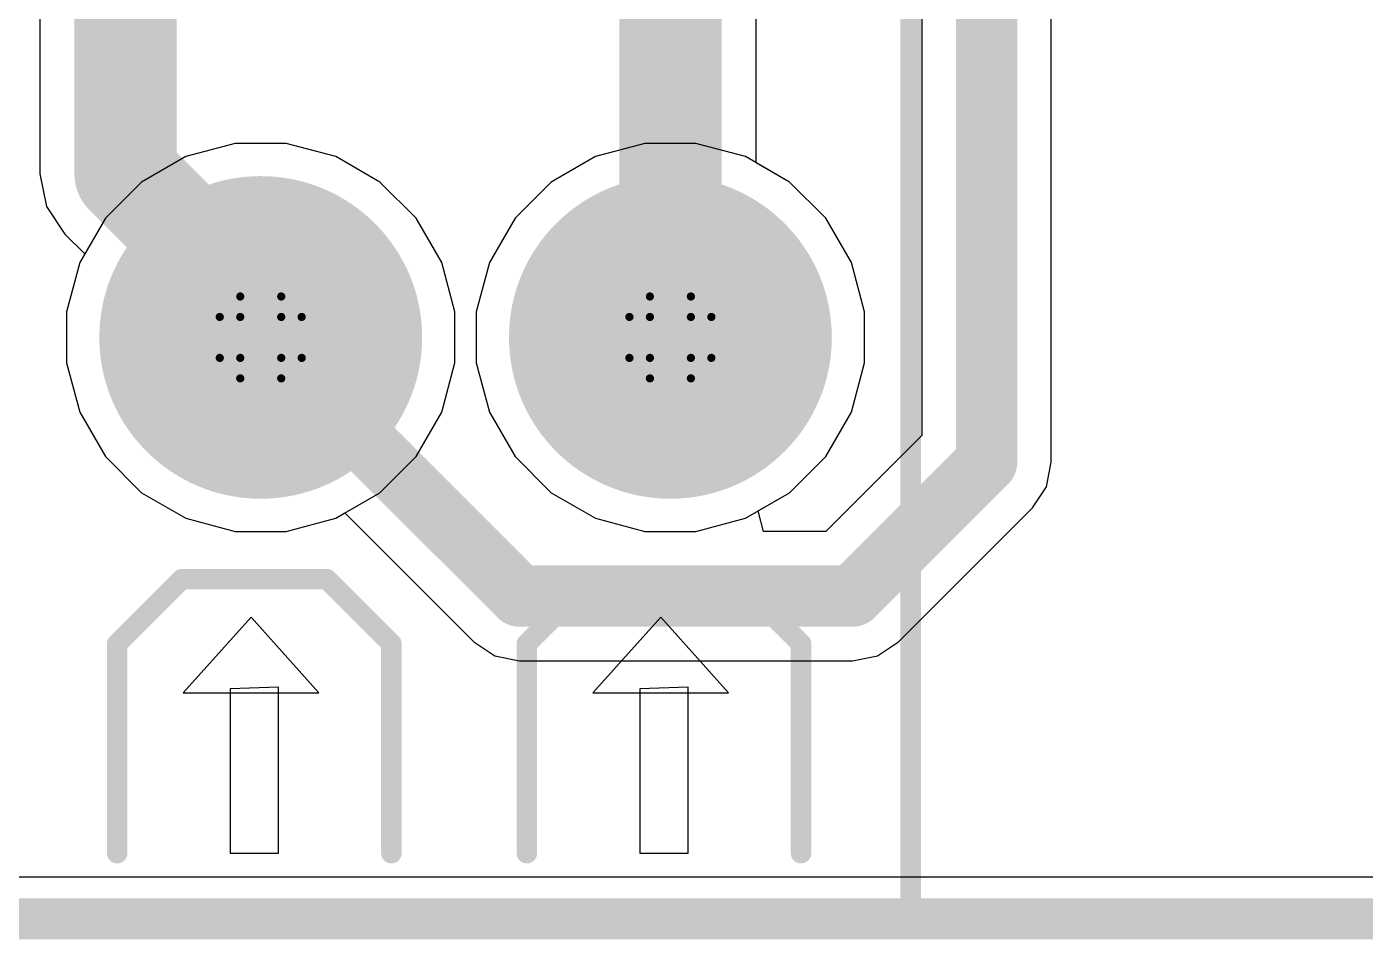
# Model space of a CAD drawing. Header units: inches. Extents: x -6 to 198, y 0 to 119.
# Drawn here: x 29.99 to 38.29, y -0.13 to 5.53 of the extents above; entities that cross this region are included whole.
import ezdxf

# ---------------------------------------------------------------- set-up
doc = ezdxf.new("R2010")
doc.units = ezdxf.units.IN
for name, color, linetype in [('Board Outline', 216, 'Continuous'), ('Bottom Layer', 5, 'Continuous'), ('Bottom Solder', 6, 'Continuous'), ('Drill Drawing', 1, 'Continuous'), ('Multi-Layer', 9, 'Continuous'), ('Pad Holes', 156, 'Continuous'), ('Top Layer', 1, 'Continuous'), ('Top Overlay', 2, 'Continuous'), ('Top Solder', 216, 'Continuous')]:
    doc.layers.add(name, color=color, linetype=linetype)

# ---------------------------------------------------------------- blocks, each defined once
blk = doc.blocks.new('MX128_2_54_04P_GN01_C__Y_A_81')
at = {"layer": 'Bottom Layer'}
h = blk.add_hatch(color=5, dxfattribs=at)
edge = h.paths.add_edge_path()
edge.add_arc((1.27, 0), 0.95, 0, 360)
h = blk.add_hatch(color=5, dxfattribs=at)
edge = h.paths.add_edge_path()
edge.add_arc((3.81, 0), 0.95, 0, 360)
at = {"layer": 'Bottom Solder'}
h = blk.add_hatch(color=6, dxfattribs=at)
edge = h.paths.add_edge_path()
edge.add_arc((1.27, 0), 1.0008, 0, 360)
h = blk.add_hatch(color=6, dxfattribs=at)
edge = h.paths.add_edge_path()
edge.add_arc((3.81, 0), 1.0008, 0, 360)
at = {"layer": 'Multi-Layer'}
h = blk.add_hatch(color=9, dxfattribs=at)
edge = h.paths.add_edge_path()
edge.add_arc((1.27, 0), 0.95, 0, 360)
h = blk.add_hatch(color=9, dxfattribs=at)
edge = h.paths.add_edge_path()
edge.add_arc((3.81, 0), 0.95, 0, 360)
at = {"layer": 'Pad Holes'}
h = blk.add_hatch(color=7, dxfattribs=at)
edge = h.paths.add_edge_path()
edge.add_arc((1.27, 0), 0.65, 0, 360)
h = blk.add_hatch(color=7, dxfattribs=at)
edge = h.paths.add_edge_path()
edge.add_arc((3.81, 0), 0.65, 0, 360)
at = {"layer": 'Top Layer'}
h = blk.add_hatch(color=1, dxfattribs=at)
edge = h.paths.add_edge_path()
edge.add_arc((1.27, 0), 0.95, 0, 360)
h = blk.add_hatch(color=1, dxfattribs=at)
edge = h.paths.add_edge_path()
edge.add_arc((3.81, 0), 0.95, 0, 360)
at = {"layer": 'Top Solder'}
h = blk.add_hatch(color=216, dxfattribs=at)
edge = h.paths.add_edge_path()
edge.add_arc((1.27, 0), 1.0008, 0, 360)
h = blk.add_hatch(color=216, dxfattribs=at)
edge = h.paths.add_edge_path()
edge.add_arc((3.81, 0), 1.0008, 0, 360)
at = {"layer": 'Top Overlay'}
for p, q in [((1.21, -1.735), (0.79, -2.205)), ((1.63, -2.205), (1.21, -1.735)), ((3.75, -1.735), (3.33, -2.205)), ((4.17, -2.205), (3.75, -1.735)), ((0.79, -2.205), (1.63, -2.205)), ((1.38, -2.17), (1.08, -2.18)), ((1.08, -2.18), (1.08, -3.2)), ((1.38, -3.2), (1.38, -2.17)), ((3.33, -2.205), (4.17, -2.205)), ((3.92, -2.17), (3.62, -2.18)), ((3.62, -2.18), (3.62, -3.2)), ((3.92, -3.2), (3.92, -2.17)), ((1.08, -3.2), (1.38, -3.2)), ((3.62, -3.2), (3.92, -3.2))]:
    blk.add_line(p, q, dxfattribs=at)
for points in [[(5.3, -3.6, 0.127, 0.127, 0), (5.3, 2.7, 0.127, 0.127, 0)], [(0.38, -1.9, 0.127, 0.127, 0), (0.78, -1.5, 0.127, 0.127, 0)], [(0.78, -1.5, 0.127, 0.127, 0), (1.68, -1.5, 0.127, 0.127, 0)], [(1.68, -1.5, 0.127, 0.127, 0), (2.08, -1.9, 0.127, 0.127, 0)], [(2.92, -1.9, 0.127, 0.127, 0), (3.32, -1.5, 0.127, 0.127, 0)], [(3.32, -1.5, 0.127, 0.127, 0), (4.22, -1.5, 0.127, 0.127, 0)], [(4.22, -1.5, 0.127, 0.127, 0), (4.62, -1.9, 0.127, 0.127, 0)], [(0.38, -3.2, 0.127, 0.127, 0), (0.38, -1.9, 0.127, 0.127, 0)], [(2.08, -3.2, 0.127, 0.127, 0), (2.08, -1.9, 0.127, 0.127, 0)], [(2.92, -3.2, 0.127, 0.127, 0), (2.92, -1.9, 0.127, 0.127, 0)], [(4.62, -3.2, 0.127, 0.127, 0), (4.62, -1.9, 0.127, 0.127, 0)], [(-5.3, -3.6, 0.127, 0.127, 0), (5.3, -3.6, 0.127, 0.127, 0)]]:
    blk.add_lwpolyline(points, format="xyseb", dxfattribs=at)
for points in [[(0.7482, -1.5, 0.0635, 0.0635, 1), (0.8117, -1.5, 0.0635, 0.0635, 1)], [(0.7482, -1.5, 0.0635, 0.0635, 1), (0.8117, -1.5, 0.0635, 0.0635, 1)], [(1.6483, -1.5, 0.0635, 0.0635, 1), (1.7118, -1.5, 0.0635, 0.0635, 1)], [(1.6483, -1.5, 0.0635, 0.0635, 1), (1.7118, -1.5, 0.0635, 0.0635, 1)], [(3.2882, -1.5, 0.0635, 0.0635, 1), (3.3517, -1.5, 0.0635, 0.0635, 1)], [(3.2882, -1.5, 0.0635, 0.0635, 1), (3.3517, -1.5, 0.0635, 0.0635, 1)], [(4.1883, -1.5, 0.0635, 0.0635, 1), (4.2518, -1.5, 0.0635, 0.0635, 1)], [(4.1883, -1.5, 0.0635, 0.0635, 1), (4.2518, -1.5, 0.0635, 0.0635, 1)], [(0.3483, -1.9, 0.0635, 0.0635, 1), (0.4118, -1.9, 0.0635, 0.0635, 1)], [(0.3483, -1.9, 0.0635, 0.0635, 1), (0.4118, -1.9, 0.0635, 0.0635, 1)], [(2.0483, -1.9, 0.0635, 0.0635, 1), (2.1118, -1.9, 0.0635, 0.0635, 1)], [(2.0483, -1.9, 0.0635, 0.0635, 1), (2.1118, -1.9, 0.0635, 0.0635, 1)], [(2.8883, -1.9, 0.0635, 0.0635, 1), (2.9518, -1.9, 0.0635, 0.0635, 1)], [(2.8883, -1.9, 0.0635, 0.0635, 1), (2.9518, -1.9, 0.0635, 0.0635, 1)], [(4.5883, -1.9, 0.0635, 0.0635, 1), (4.6518, -1.9, 0.0635, 0.0635, 1)], [(4.5883, -1.9, 0.0635, 0.0635, 1), (4.6518, -1.9, 0.0635, 0.0635, 1)], [(0.3483, -3.2, 0.0635, 0.0635, 1), (0.4118, -3.2, 0.0635, 0.0635, 1)], [(2.0483, -3.2, 0.0635, 0.0635, 1), (2.1118, -3.2, 0.0635, 0.0635, 1)], [(2.8883, -3.2, 0.0635, 0.0635, 1), (2.9518, -3.2, 0.0635, 0.0635, 1)], [(4.5883, -3.2, 0.0635, 0.0635, 1), (4.6518, -3.2, 0.0635, 0.0635, 1)], [(5.2682, -3.6, 0.0635, 0.0635, 1), (5.3317, -3.6, 0.0635, 0.0635, 1)], [(5.2682, -3.6, 0.0635, 0.0635, 1), (5.3317, -3.6, 0.0635, 0.0635, 1)]]:
    blk.add_lwpolyline(points, format="xyseb", close=True, dxfattribs=at)

msp = doc.modelspace()

# ---------------------------------------------------------------- linework, layer by layer
at = {"layer": 'Board Outline'}
msp.add_lwpolyline([(0, 0, 0.254, 0.254, 0), (70, 0, 0.254, 0.254, 0)], format="xyseb", dxfattribs=at)
at = {"layer": 'Bottom Layer'}
for p, q in [((31.2867, 4.8108), (30.9805, 4.7287)), ((31.6037, 4.8108), (31.2867, 4.8108)), ((31.9099, 4.7287), (31.6037, 4.8108)), ((33.8267, 4.8108), (33.5205, 4.7287)), ((34.1437, 4.8108), (33.8267, 4.8108)), ((34.4499, 4.7287), (34.1437, 4.8108)), ((30.9805, 4.7287), (30.7059, 4.5702)), ((32.1845, 4.5702), (31.9099, 4.7287)), ((33.5205, 4.7287), (33.2459, 4.5702)), ((34.7245, 4.5702), (34.4499, 4.7287)), ((30.7059, 4.5702), (30.4818, 4.3461)), ((32.4086, 4.3461), (32.1845, 4.5702)), ((33.2459, 4.5702), (33.0218, 4.3461)), ((34.9486, 4.3461), (34.7245, 4.5702)), ((30.4818, 4.3461), (30.3233, 4.0715)), ((32.5671, 4.0715), (32.4086, 4.3461)), ((33.0218, 4.3461), (32.8633, 4.0715)), ((35.1071, 4.0715), (34.9486, 4.3461)), ((30.3233, 4.0715), (30.2412, 3.7653)), ((32.6492, 3.7653), (32.5671, 4.0715)), ((32.8633, 4.0715), (32.7812, 3.7653)), ((35.1892, 3.7653), (35.1071, 4.0715)), ((30.2412, 3.7653), (30.2412, 3.4483)), ((32.6492, 3.4483), (32.6492, 3.7653)), ((32.7812, 3.7653), (32.7812, 3.4483)), ((35.1892, 3.4483), (35.1892, 3.7653)), ((30.2412, 3.4483), (30.3233, 3.1421)), ((32.5671, 3.1421), (32.6492, 3.4483)), ((32.7812, 3.4483), (32.8633, 3.1421)), ((35.1071, 3.1421), (35.1892, 3.4483)), ((30.3233, 3.1421), (30.4818, 2.8675)), ((32.4086, 2.8675), (32.5671, 3.1421)), ((32.8633, 3.1421), (33.0218, 2.8675)), ((34.9486, 2.8675), (35.1071, 3.1421)), ((30.4818, 2.8675), (30.7059, 2.6434)), ((32.1845, 2.6434), (32.4086, 2.8675)), ((33.0218, 2.8675), (33.2459, 2.6434)), ((34.7245, 2.6434), (34.9486, 2.8675)), ((30.7059, 2.6434), (30.9805, 2.4849)), ((31.9099, 2.4849), (32.1845, 2.6434)), ((33.2459, 2.6434), (33.5205, 2.4849)), ((34.4499, 2.4849), (34.7245, 2.6434)), ((30.9805, 2.4849), (31.2867, 2.4028)), ((31.6037, 2.4028), (31.9099, 2.4849)), ((33.5205, 2.4849), (33.8267, 2.4028)), ((34.1437, 2.4028), (34.4499, 2.4849)), ((31.2867, 2.4028), (31.6037, 2.4028)), ((33.8267, 2.4028), (34.1437, 2.4028)), ((65.729, 0.259), (4.271, 0.259))]:
    msp.add_line(p, q, dxfattribs=at)
at = {"layer": 'Drill Drawing'}
for points in [[(31.3182, 3.7338, 0.0508, 0.0508, 0), (31.3182, 3.8608, 0.0508, 0.0508, 0)], [(31.3182, 3.8608, 0.0508, 0.0508, 0), (31.5722, 3.8608, 0.0508, 0.0508, 0)], [(31.5722, 3.7338, 0.0508, 0.0508, 0), (31.5722, 3.8608, 0.0508, 0.0508, 0)], [(33.8582, 3.7338, 0.0508, 0.0508, 0), (33.8582, 3.8608, 0.0508, 0.0508, 0)], [(33.8582, 3.8608, 0.0508, 0.0508, 0), (34.1122, 3.8608, 0.0508, 0.0508, 0)], [(34.1122, 3.7338, 0.0508, 0.0508, 0), (34.1122, 3.8608, 0.0508, 0.0508, 0)], [(31.1912, 3.4798, 0.0508, 0.0508, 0), (31.1912, 3.7338, 0.0508, 0.0508, 0)], [(31.1912, 3.7338, 0.0508, 0.0508, 0), (31.3182, 3.7338, 0.0508, 0.0508, 0)], [(31.5722, 3.7338, 0.0508, 0.0508, 0), (31.6992, 3.7338, 0.0508, 0.0508, 0)], [(31.6992, 3.4798, 0.0508, 0.0508, 0), (31.6992, 3.7338, 0.0508, 0.0508, 0)], [(33.7312, 3.4798, 0.0508, 0.0508, 0), (33.7312, 3.7338, 0.0508, 0.0508, 0)], [(33.7312, 3.7338, 0.0508, 0.0508, 0), (33.8582, 3.7338, 0.0508, 0.0508, 0)], [(34.1122, 3.7338, 0.0508, 0.0508, 0), (34.2392, 3.7338, 0.0508, 0.0508, 0)], [(34.2392, 3.4798, 0.0508, 0.0508, 0), (34.2392, 3.7338, 0.0508, 0.0508, 0)], [(31.1912, 3.4798, 0.0508, 0.0508, 0), (31.3182, 3.4798, 0.0508, 0.0508, 0)], [(31.3182, 3.3528, 0.0508, 0.0508, 0), (31.3182, 3.4798, 0.0508, 0.0508, 0)], [(31.5722, 3.4798, 0.0508, 0.0508, 0), (31.6992, 3.4798, 0.0508, 0.0508, 0)], [(31.5722, 3.3528, 0.0508, 0.0508, 0), (31.5722, 3.4798, 0.0508, 0.0508, 0)], [(33.7312, 3.4798, 0.0508, 0.0508, 0), (33.8582, 3.4798, 0.0508, 0.0508, 0)], [(33.8582, 3.3528, 0.0508, 0.0508, 0), (33.8582, 3.4798, 0.0508, 0.0508, 0)], [(34.1122, 3.4798, 0.0508, 0.0508, 0), (34.2392, 3.4798, 0.0508, 0.0508, 0)], [(34.1122, 3.3528, 0.0508, 0.0508, 0), (34.1122, 3.4798, 0.0508, 0.0508, 0)], [(31.3182, 3.3528, 0.0508, 0.0508, 0), (31.5722, 3.3528, 0.0508, 0.0508, 0)], [(33.8582, 3.3528, 0.0508, 0.0508, 0), (34.1122, 3.3528, 0.0508, 0.0508, 0)]]:
    msp.add_lwpolyline(points, format="xyseb", dxfattribs=at)
for points in [[(31.3055, 3.8608, 0.0254, 0.0254, 1), (31.3309, 3.8608, 0.0254, 0.0254, 1)], [(31.3055, 3.8608, 0.0254, 0.0254, 1), (31.3309, 3.8608, 0.0254, 0.0254, 1)], [(31.5595, 3.8608, 0.0254, 0.0254, 1), (31.5849, 3.8608, 0.0254, 0.0254, 1)], [(31.5595, 3.8608, 0.0254, 0.0254, 1), (31.5849, 3.8608, 0.0254, 0.0254, 1)], [(33.8455, 3.8608, 0.0254, 0.0254, 1), (33.8709, 3.8608, 0.0254, 0.0254, 1)], [(33.8455, 3.8608, 0.0254, 0.0254, 1), (33.8709, 3.8608, 0.0254, 0.0254, 1)], [(34.0995, 3.8608, 0.0254, 0.0254, 1), (34.1249, 3.8608, 0.0254, 0.0254, 1)], [(34.0995, 3.8608, 0.0254, 0.0254, 1), (34.1249, 3.8608, 0.0254, 0.0254, 1)], [(31.1785, 3.7338, 0.0254, 0.0254, 1), (31.2039, 3.7338, 0.0254, 0.0254, 1)], [(31.1785, 3.7338, 0.0254, 0.0254, 1), (31.2039, 3.7338, 0.0254, 0.0254, 1)], [(31.3055, 3.7338, 0.0254, 0.0254, 1), (31.3309, 3.7338, 0.0254, 0.0254, 1)], [(31.3055, 3.7338, 0.0254, 0.0254, 1), (31.3309, 3.7338, 0.0254, 0.0254, 1)], [(31.5595, 3.7338, 0.0254, 0.0254, 1), (31.5849, 3.7338, 0.0254, 0.0254, 1)], [(31.5595, 3.7338, 0.0254, 0.0254, 1), (31.5849, 3.7338, 0.0254, 0.0254, 1)], [(31.6865, 3.7338, 0.0254, 0.0254, 1), (31.7119, 3.7338, 0.0254, 0.0254, 1)], [(31.6865, 3.7338, 0.0254, 0.0254, 1), (31.7119, 3.7338, 0.0254, 0.0254, 1)], [(33.7185, 3.7338, 0.0254, 0.0254, 1), (33.7439, 3.7338, 0.0254, 0.0254, 1)], [(33.7185, 3.7338, 0.0254, 0.0254, 1), (33.7439, 3.7338, 0.0254, 0.0254, 1)], [(33.8455, 3.7338, 0.0254, 0.0254, 1), (33.8709, 3.7338, 0.0254, 0.0254, 1)], [(33.8455, 3.7338, 0.0254, 0.0254, 1), (33.8709, 3.7338, 0.0254, 0.0254, 1)], [(34.0995, 3.7338, 0.0254, 0.0254, 1), (34.1249, 3.7338, 0.0254, 0.0254, 1)], [(34.0995, 3.7338, 0.0254, 0.0254, 1), (34.1249, 3.7338, 0.0254, 0.0254, 1)], [(34.2265, 3.7338, 0.0254, 0.0254, 1), (34.2519, 3.7338, 0.0254, 0.0254, 1)], [(34.2265, 3.7338, 0.0254, 0.0254, 1), (34.2519, 3.7338, 0.0254, 0.0254, 1)], [(31.1785, 3.4798, 0.0254, 0.0254, 1), (31.2039, 3.4798, 0.0254, 0.0254, 1)], [(31.1785, 3.4798, 0.0254, 0.0254, 1), (31.2039, 3.4798, 0.0254, 0.0254, 1)], [(31.3055, 3.4798, 0.0254, 0.0254, 1), (31.3309, 3.4798, 0.0254, 0.0254, 1)], [(31.3055, 3.4798, 0.0254, 0.0254, 1), (31.3309, 3.4798, 0.0254, 0.0254, 1)], [(31.5595, 3.4798, 0.0254, 0.0254, 1), (31.5849, 3.4798, 0.0254, 0.0254, 1)], [(31.5595, 3.4798, 0.0254, 0.0254, 1), (31.5849, 3.4798, 0.0254, 0.0254, 1)], [(31.6865, 3.4798, 0.0254, 0.0254, 1), (31.7119, 3.4798, 0.0254, 0.0254, 1)], [(31.6865, 3.4798, 0.0254, 0.0254, 1), (31.7119, 3.4798, 0.0254, 0.0254, 1)], [(33.7185, 3.4798, 0.0254, 0.0254, 1), (33.7439, 3.4798, 0.0254, 0.0254, 1)], [(33.7185, 3.4798, 0.0254, 0.0254, 1), (33.7439, 3.4798, 0.0254, 0.0254, 1)], [(33.8455, 3.4798, 0.0254, 0.0254, 1), (33.8709, 3.4798, 0.0254, 0.0254, 1)], [(33.8455, 3.4798, 0.0254, 0.0254, 1), (33.8709, 3.4798, 0.0254, 0.0254, 1)], [(34.0995, 3.4798, 0.0254, 0.0254, 1), (34.1249, 3.4798, 0.0254, 0.0254, 1)], [(34.0995, 3.4798, 0.0254, 0.0254, 1), (34.1249, 3.4798, 0.0254, 0.0254, 1)], [(34.2265, 3.4798, 0.0254, 0.0254, 1), (34.2519, 3.4798, 0.0254, 0.0254, 1)], [(34.2265, 3.4798, 0.0254, 0.0254, 1), (34.2519, 3.4798, 0.0254, 0.0254, 1)], [(31.3055, 3.3528, 0.0254, 0.0254, 1), (31.3309, 3.3528, 0.0254, 0.0254, 1)], [(31.3055, 3.3528, 0.0254, 0.0254, 1), (31.3309, 3.3528, 0.0254, 0.0254, 1)], [(31.5595, 3.3528, 0.0254, 0.0254, 1), (31.5849, 3.3528, 0.0254, 0.0254, 1)], [(31.5595, 3.3528, 0.0254, 0.0254, 1), (31.5849, 3.3528, 0.0254, 0.0254, 1)], [(33.8455, 3.3528, 0.0254, 0.0254, 1), (33.8709, 3.3528, 0.0254, 0.0254, 1)], [(33.8455, 3.3528, 0.0254, 0.0254, 1), (33.8709, 3.3528, 0.0254, 0.0254, 1)], [(34.0995, 3.3528, 0.0254, 0.0254, 1), (34.1249, 3.3528, 0.0254, 0.0254, 1)], [(34.0995, 3.3528, 0.0254, 0.0254, 1), (34.1249, 3.3528, 0.0254, 0.0254, 1)]]:
    msp.add_lwpolyline(points, format="xyseb", close=True, dxfattribs=at)
at = {"layer": 'Top Layer'}
for p, q in [((34.5161, 4.6905), (34.5161, 6.8307)), ((36.347, 2.8327), (36.347, 6.7858)), ((35.5441, 6.6195), (35.5441, 2.999)), ((30.0761, 6.3745), (30.0761, 4.6222)), ((34.7245, 4.5702), (34.5161, 4.6905)), ((30.0761, 4.6222), (30.0761, 4.6222)), ((30.0761, 4.6222), (30.1165, 4.419)), ((34.9486, 4.3461), (34.7245, 4.5702)), ((30.1165, 4.419), (30.2316, 4.2468)), ((35.1071, 4.0715), (34.9486, 4.3461)), ((30.2316, 4.2468), (30.3538, 4.1245)), ((30.3233, 4.0715), (30.2412, 3.7653)), ((30.3538, 4.1245), (30.3233, 4.0715)), ((35.1892, 3.7653), (35.1071, 4.0715)), ((30.2412, 3.7653), (30.2412, 3.4483)), ((35.1892, 3.4483), (35.1892, 3.7653)), ((30.2412, 3.4483), (30.3233, 3.1421)), ((35.1071, 3.1421), (35.1892, 3.4483)), ((30.3233, 3.1421), (30.4818, 2.8675)), ((34.9486, 2.8675), (35.1071, 3.1421)), ((35.5441, 2.999), (34.9485, 2.4033)), ((30.4818, 2.8675), (30.7059, 2.6434)), ((34.7245, 2.6434), (34.9486, 2.8675)), ((36.3164, 2.6791), (36.347, 2.8327)), ((36.2294, 2.5489), (36.3164, 2.6791)), ((30.7059, 2.6434), (30.9805, 2.4849)), ((34.5287, 2.5303), (34.7245, 2.6434)), ((31.9099, 2.4849), (31.9667, 2.5176)), ((31.9667, 2.5176), (32.7663, 1.7181)), ((34.5627, 2.4033), (34.5287, 2.5303)), ((35.3986, 1.7181), (36.2294, 2.5489)), ((30.9805, 2.4849), (31.2867, 2.4028)), ((31.6037, 2.4028), (31.9099, 2.4849)), ((31.2867, 2.4028), (31.6037, 2.4028)), ((34.9485, 2.4033), (34.5627, 2.4033)), ((32.7663, 1.7181), (32.8965, 1.631)), ((35.2684, 1.631), (35.3986, 1.7181)), ((32.8965, 1.631), (33.0501, 1.6005)), ((33.0501, 1.6005), (35.1147, 1.6005)), ((35.1147, 1.6005), (35.2684, 1.631)), ((65.729, 0.259), (4.271, 0.259))]:
    msp.add_line(p, q, dxfattribs=at)
for points in [[(33.9852, 3.6068, 0.635, 0.635, 0), (33.9852, 6.8307, 0.635, 0.635, 0)], [(35.9455, 2.8327, 0.381, 0.381, 0), (35.9455, 6.7858, 0.381, 0.381, 0)], [(30.607, 4.6222, 0.635, 0.635, 0), (30.607, 6.5405, 0.635, 0.635, 0)], [(30.607, 4.6222, 0.635, 0.635, 0), (31.4452, 3.784, 0.635, 0.635, 0)], [(31.4452, 3.6068, 0.762, 0.762, 0), (31.4452, 3.784, 0.762, 0.762, 0)], [(31.4452, 3.6068, 0.381, 0.381, 0), (33.0501, 2.0019, 0.381, 0.381, 0)], [(35.1147, 2.0019, 0.381, 0.381, 0), (35.9455, 2.8327, 0.381, 0.381, 0)], [(33.0501, 2.0019, 0.381, 0.381, 0), (35.1147, 2.0019, 0.381, 0.381, 0)]]:
    msp.add_lwpolyline(points, format="xyseb", dxfattribs=at)
for points in [[(30.4483, 4.6222, 0.3175, 0.3175, 1), (30.7658, 4.6222, 0.3175, 0.3175, 1)], [(30.4483, 4.6222, 0.3175, 0.3175, 1), (30.7658, 4.6222, 0.3175, 0.3175, 1)], [(31.2547, 3.784, 0.381, 0.381, 1), (31.6357, 3.784, 0.381, 0.381, 1)], [(31.2864, 3.784, 0.3175, 0.3175, 1), (31.604, 3.784, 0.3175, 0.3175, 1)], [(31.2547, 3.6068, 0.381, 0.381, 1), (31.6357, 3.6068, 0.381, 0.381, 1)], [(33.8265, 3.6068, 0.3175, 0.3175, 1), (34.1439, 3.6068, 0.3175, 0.3175, 1)], [(31.3499, 3.6068, 0.1905, 0.1905, 1), (31.5404, 3.6068, 0.1905, 0.1905, 1)], [(35.8503, 2.8327, 0.1905, 0.1905, 1), (36.0408, 2.8327, 0.1905, 0.1905, 1)], [(35.8503, 2.8327, 0.1905, 0.1905, 1), (36.0408, 2.8327, 0.1905, 0.1905, 1)], [(32.9548, 2.0019, 0.1905, 0.1905, 1), (33.1453, 2.0019, 0.1905, 0.1905, 1)], [(32.9548, 2.0019, 0.1905, 0.1905, 1), (33.1453, 2.0019, 0.1905, 0.1905, 1)], [(35.0195, 2.0019, 0.1905, 0.1905, 1), (35.21, 2.0019, 0.1905, 0.1905, 1)], [(35.0195, 2.0019, 0.1905, 0.1905, 1), (35.21, 2.0019, 0.1905, 0.1905, 1)]]:
    msp.add_lwpolyline(points, format="xyseb", close=True, dxfattribs=at)

# ---------------------------------------------------------------- block references
msp.add_blockref('MX128_2_54_04P_GN01_C__Y_A_81', (30.1752, 3.6068))

doc.saveas('drawing.dxf')
